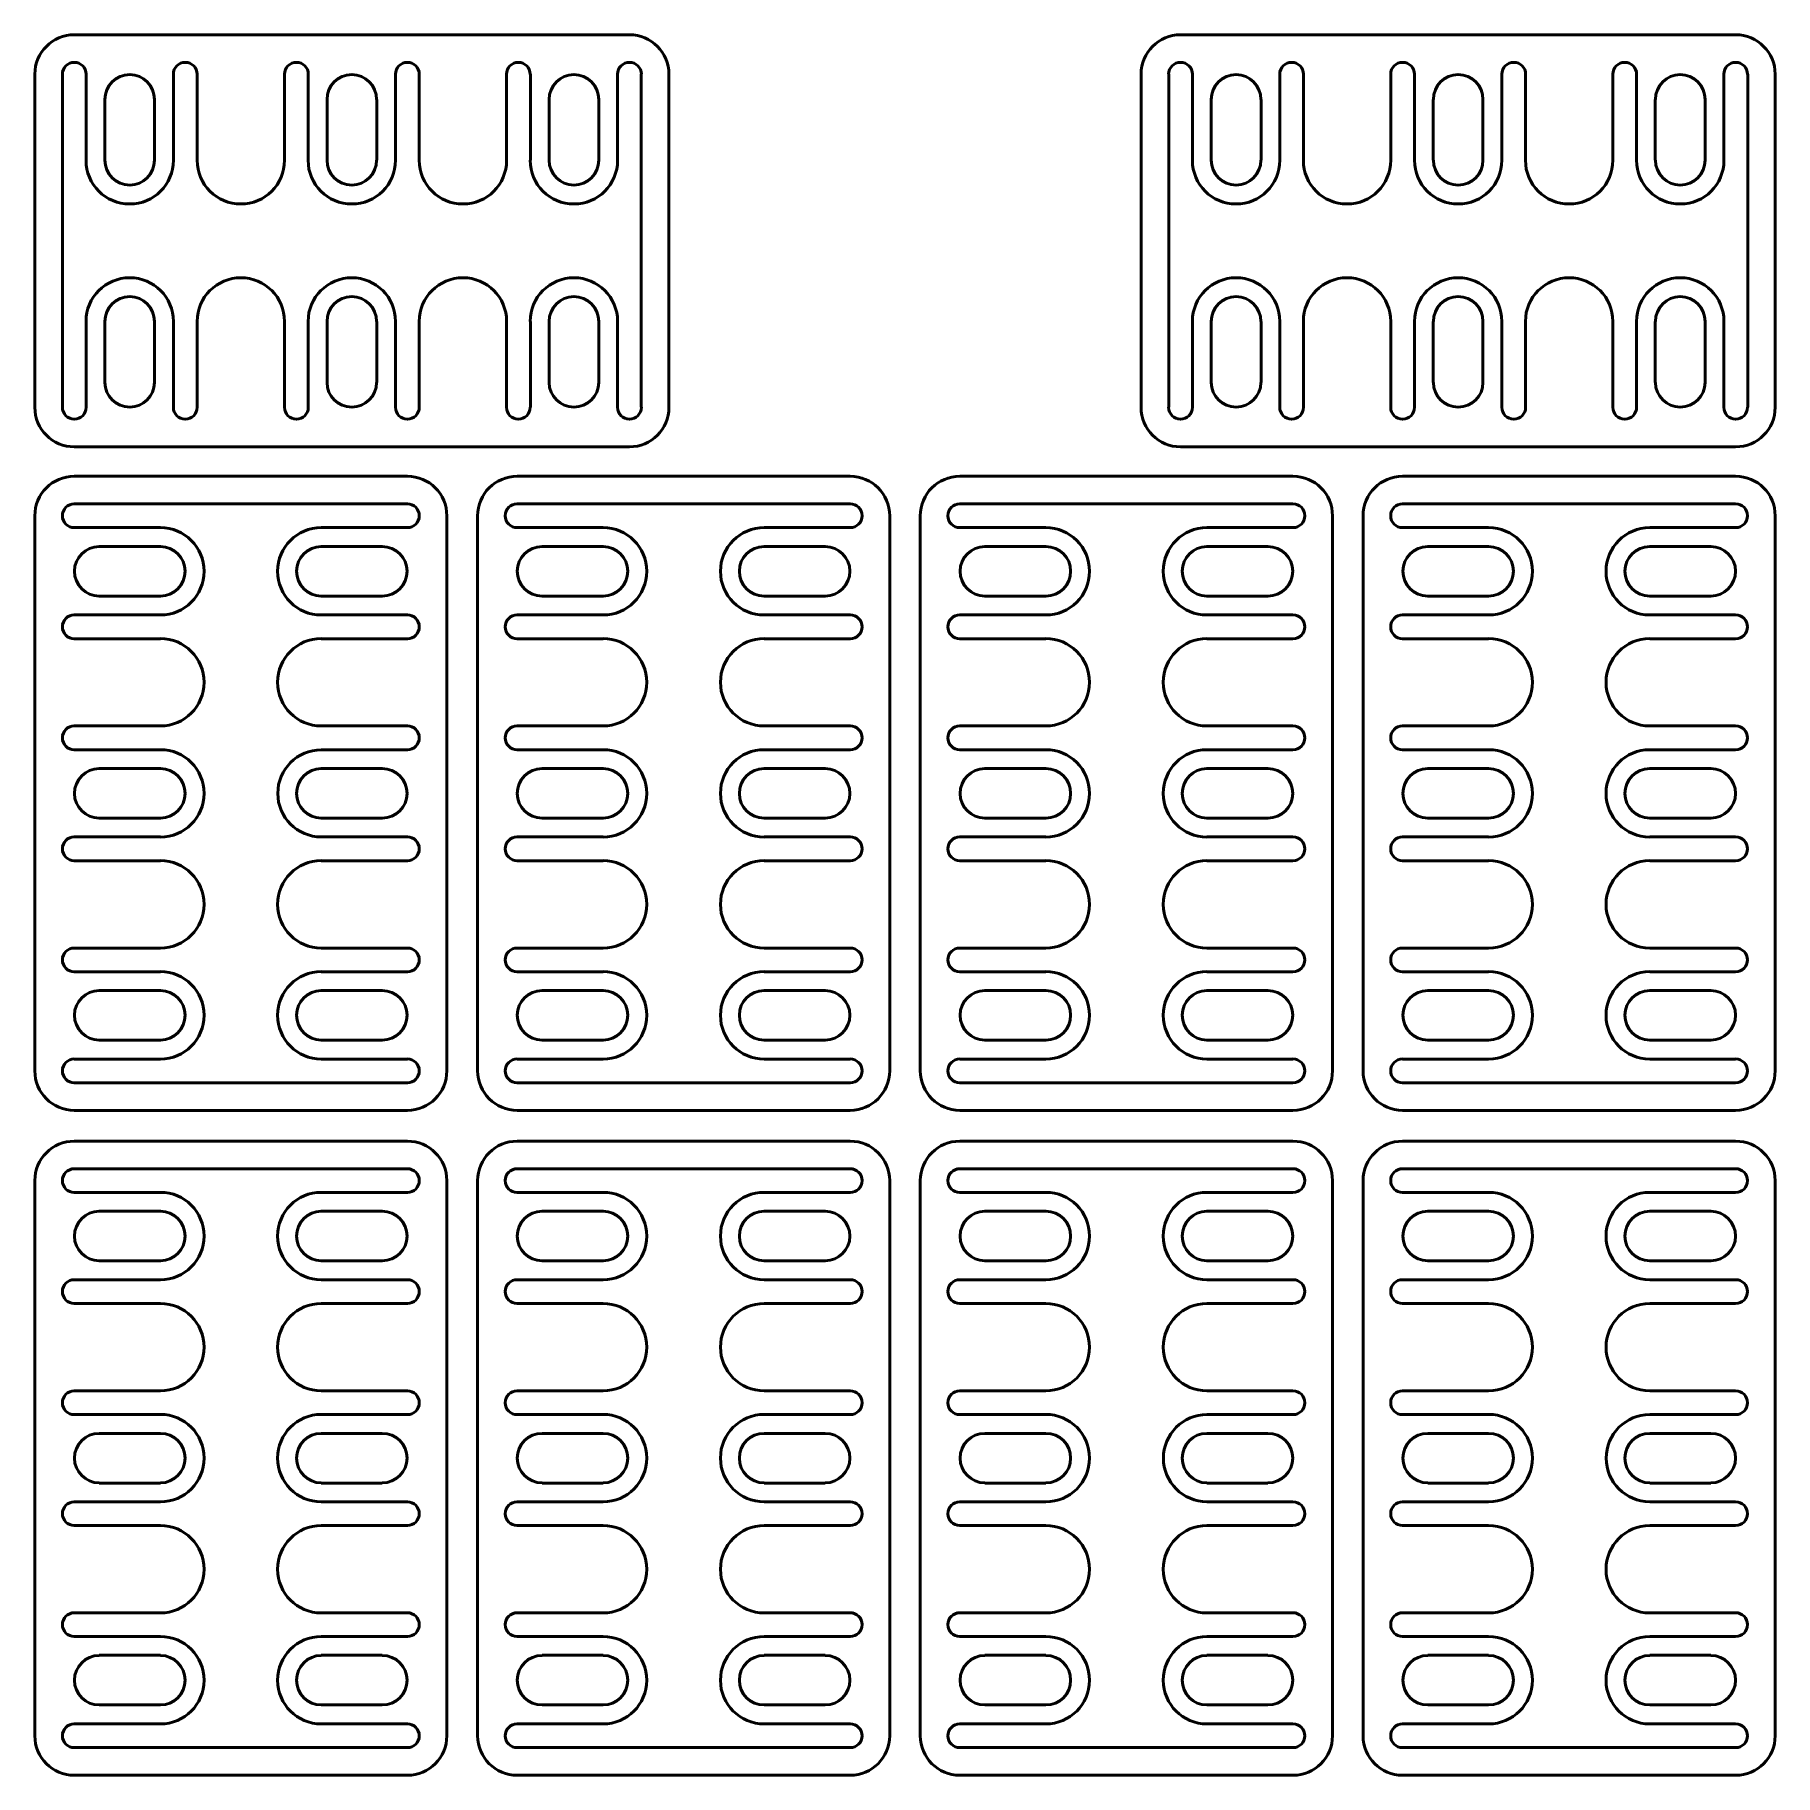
# Model space of a CAD drawing. Header units: inches. Extents: x 8.8 to 20.4, y 3.3 to 14.8.
import ezdxf

# ---------------------------------------------------------------- set-up
doc = ezdxf.new("R2010")
doc.units = ezdxf.units.IN
doc.header["$MEASUREMENT"] = 0
doc.layers.add('Visible (ANSI)', color=7, linetype='Continuous', lineweight=50)

msp = doc.modelspace()

# ---------------------------------------------------------------- linework, layer by layer
at = {"layer": 'Visible (ANSI)'}
for p, q in [((12.807, 14.843), (9.11, 14.843)), ((16.477, 14.843), (20.174, 14.843)), ((8.847, 14.58), (8.847, 12.362)), ((9.031, 12.362), (9.031, 14.58)), ((9.189, 14.58), (9.189, 14.007)), ((9.77, 14.007), (9.77, 14.58)), ((9.928, 14.58), (9.928, 14.007)), ((10.509, 14.007), (10.509, 14.58)), ((10.668, 14.58), (10.668, 14.007)), ((11.249, 14.007), (11.249, 14.58)), ((11.407, 14.58), (11.407, 14.007)), ((11.988, 14.007), (11.988, 14.58)), ((12.147, 14.58), (12.147, 14.007)), ((12.728, 14.007), (12.728, 14.58)), ((12.886, 14.58), (12.886, 12.362)), ((13.07, 12.362), (13.07, 14.58)), ((16.214, 12.362), (16.214, 14.58)), ((16.398, 14.58), (16.398, 12.362)), ((16.557, 14.007), (16.557, 14.58)), ((17.138, 14.58), (17.138, 14.007)), ((17.296, 14.007), (17.296, 14.58)), ((17.877, 14.58), (17.877, 14.007)), ((18.035, 14.007), (18.035, 14.58)), ((18.616, 14.58), (18.616, 14.007)), ((18.775, 14.007), (18.775, 14.58)), ((19.356, 14.58), (19.356, 14.007)), ((19.514, 14.007), (19.514, 14.58)), ((20.095, 14.58), (20.095, 14.007)), ((20.254, 12.362), (20.254, 14.58)), ((20.437, 14.58), (20.437, 12.362)), ((9.314, 14.007), (9.314, 14.413)), ((9.645, 14.413), (9.645, 14.007)), ((10.793, 14.007), (10.793, 14.413)), ((11.124, 14.413), (11.124, 14.007)), ((12.272, 14.007), (12.272, 14.413)), ((12.603, 14.413), (12.603, 14.007)), ((16.682, 14.413), (16.682, 14.007)), ((17.013, 14.007), (17.013, 14.413)), ((18.16, 14.413), (18.16, 14.007)), ((18.491, 14.007), (18.491, 14.413)), ((19.639, 14.413), (19.639, 14.007)), ((19.97, 14.007), (19.97, 14.413)), ((9.189, 12.934), (9.189, 12.362)), ((9.314, 12.528), (9.314, 12.934)), ((9.645, 12.934), (9.645, 12.528)), ((9.77, 12.362), (9.77, 12.934)), ((9.928, 12.934), (9.928, 12.362)), ((10.509, 12.362), (10.509, 12.934)), ((10.668, 12.934), (10.668, 12.362)), ((10.793, 12.528), (10.793, 12.934)), ((11.124, 12.934), (11.124, 12.528)), ((11.249, 12.362), (11.249, 12.934)), ((11.407, 12.934), (11.407, 12.362)), ((11.988, 12.362), (11.988, 12.934)), ((12.147, 12.934), (12.147, 12.362)), ((12.272, 12.528), (12.272, 12.934)), ((12.603, 12.934), (12.603, 12.528)), ((12.728, 12.362), (12.728, 12.934)), ((16.557, 12.362), (16.557, 12.934)), ((16.682, 12.934), (16.682, 12.528)), ((17.013, 12.528), (17.013, 12.934)), ((17.138, 12.934), (17.138, 12.362)), ((17.296, 12.362), (17.296, 12.934)), ((17.877, 12.934), (17.877, 12.362)), ((18.035, 12.362), (18.035, 12.934)), ((18.16, 12.934), (18.16, 12.528)), ((18.491, 12.528), (18.491, 12.934)), ((18.616, 12.934), (18.616, 12.362)), ((18.775, 12.362), (18.775, 12.934)), ((19.356, 12.934), (19.356, 12.362)), ((19.514, 12.362), (19.514, 12.934)), ((19.639, 12.934), (19.639, 12.528)), ((19.97, 12.528), (19.97, 12.934)), ((20.095, 12.934), (20.095, 12.362)), ((9.11, 12.099), (12.807, 12.099)), ((20.174, 12.099), (16.477, 12.099)), ((11.328, 11.903), (9.11, 11.903)), ((14.277, 11.903), (12.059, 11.903)), ((17.226, 11.903), (15.007, 11.903)), ((20.174, 11.903), (17.956, 11.903)), ((9.11, 11.719), (11.328, 11.719)), ((12.059, 11.719), (14.277, 11.719)), ((15.007, 11.719), (17.226, 11.719)), ((17.956, 11.719), (20.174, 11.719)), ((8.847, 11.64), (8.847, 7.943)), ((11.591, 7.943), (11.591, 11.64)), ((11.796, 11.64), (11.796, 7.943)), ((14.54, 7.943), (14.54, 11.64)), ((14.744, 11.64), (14.744, 7.943)), ((17.488, 7.943), (17.488, 11.64)), ((17.693, 11.64), (17.693, 7.943)), ((20.437, 7.943), (20.437, 11.64)), ((9.683, 11.561), (9.11, 11.561)), ((11.328, 11.561), (10.755, 11.561)), ((12.631, 11.561), (12.059, 11.561)), ((14.277, 11.561), (13.704, 11.561)), ((15.58, 11.561), (15.007, 11.561)), ((17.226, 11.561), (16.653, 11.561)), ((18.529, 11.561), (17.956, 11.561)), ((20.174, 11.561), (19.602, 11.561)), ((9.276, 11.436), (9.683, 11.436)), ((10.755, 11.436), (11.161, 11.436)), ((12.225, 11.436), (12.631, 11.436)), ((13.704, 11.436), (14.11, 11.436)), ((15.174, 11.436), (15.58, 11.436)), ((16.653, 11.436), (17.059, 11.436)), ((18.123, 11.436), (18.529, 11.436)), ((19.602, 11.436), (20.008, 11.436)), ((9.683, 11.105), (9.276, 11.105)), ((11.161, 11.105), (10.755, 11.105)), ((12.631, 11.105), (12.225, 11.105)), ((14.11, 11.105), (13.704, 11.105)), ((15.58, 11.105), (15.174, 11.105)), ((17.059, 11.105), (16.653, 11.105)), ((18.529, 11.105), (18.123, 11.105)), ((20.008, 11.105), (19.602, 11.105)), ((9.11, 10.98), (9.683, 10.98)), ((10.755, 10.98), (11.328, 10.98)), ((12.059, 10.98), (12.631, 10.98)), ((13.704, 10.98), (14.277, 10.98)), ((15.007, 10.98), (15.58, 10.98)), ((16.653, 10.98), (17.226, 10.98)), ((17.956, 10.98), (18.529, 10.98)), ((19.602, 10.98), (20.174, 10.98)), ((9.683, 10.821), (9.11, 10.821)), ((11.328, 10.821), (10.755, 10.821)), ((12.631, 10.821), (12.059, 10.821)), ((14.277, 10.821), (13.704, 10.821)), ((15.58, 10.821), (15.007, 10.821)), ((17.226, 10.821), (16.653, 10.821)), ((18.529, 10.821), (17.956, 10.821)), ((20.174, 10.821), (19.602, 10.821)), ((9.11, 10.24), (9.683, 10.24)), ((10.755, 10.24), (11.328, 10.24)), ((12.059, 10.24), (12.631, 10.24)), ((13.704, 10.24), (14.277, 10.24)), ((15.007, 10.24), (15.58, 10.24)), ((16.653, 10.24), (17.226, 10.24)), ((17.956, 10.24), (18.529, 10.24)), ((19.602, 10.24), (20.174, 10.24)), ((9.683, 10.082), (9.11, 10.082)), ((11.328, 10.082), (10.755, 10.082)), ((12.631, 10.082), (12.059, 10.082)), ((14.277, 10.082), (13.704, 10.082)), ((15.58, 10.082), (15.007, 10.082)), ((17.226, 10.082), (16.653, 10.082)), ((18.529, 10.082), (17.956, 10.082)), ((20.174, 10.082), (19.602, 10.082)), ((9.276, 9.957), (9.683, 9.957)), ((10.755, 9.957), (11.161, 9.957)), ((12.225, 9.957), (12.631, 9.957)), ((13.704, 9.957), (14.11, 9.957)), ((15.174, 9.957), (15.58, 9.957)), ((16.653, 9.957), (17.059, 9.957)), ((18.123, 9.957), (18.529, 9.957)), ((19.602, 9.957), (20.008, 9.957)), ((9.683, 9.626), (9.276, 9.626)), ((11.161, 9.626), (10.755, 9.626)), ((12.631, 9.626), (12.225, 9.626)), ((14.11, 9.626), (13.704, 9.626)), ((15.58, 9.626), (15.174, 9.626)), ((17.059, 9.626), (16.653, 9.626)), ((18.529, 9.626), (18.123, 9.626)), ((20.008, 9.626), (19.602, 9.626)), ((9.11, 9.501), (9.683, 9.501)), ((10.755, 9.501), (11.328, 9.501)), ((12.059, 9.501), (12.631, 9.501)), ((13.704, 9.501), (14.277, 9.501)), ((15.007, 9.501), (15.58, 9.501)), ((16.653, 9.501), (17.226, 9.501)), ((17.956, 9.501), (18.529, 9.501)), ((19.602, 9.501), (20.174, 9.501)), ((9.683, 9.342), (9.11, 9.342)), ((11.328, 9.342), (10.755, 9.342)), ((12.631, 9.342), (12.059, 9.342)), ((14.277, 9.342), (13.704, 9.342)), ((15.58, 9.342), (15.007, 9.342)), ((17.226, 9.342), (16.653, 9.342)), ((18.529, 9.342), (17.956, 9.342)), ((20.174, 9.342), (19.602, 9.342)), ((9.11, 8.761), (9.683, 8.761)), ((10.755, 8.761), (11.328, 8.761)), ((12.059, 8.761), (12.631, 8.761)), ((13.704, 8.761), (14.277, 8.761)), ((15.007, 8.761), (15.58, 8.761)), ((16.653, 8.761), (17.226, 8.761)), ((17.956, 8.761), (18.529, 8.761)), ((19.602, 8.761), (20.174, 8.761)), ((9.683, 8.603), (9.11, 8.603)), ((11.328, 8.603), (10.755, 8.603)), ((12.631, 8.603), (12.059, 8.603)), ((14.277, 8.603), (13.704, 8.603)), ((15.58, 8.603), (15.007, 8.603)), ((17.226, 8.603), (16.653, 8.603)), ((18.529, 8.603), (17.956, 8.603)), ((20.174, 8.603), (19.602, 8.603)), ((9.276, 8.478), (9.683, 8.478)), ((10.755, 8.478), (11.161, 8.478)), ((12.225, 8.478), (12.631, 8.478)), ((13.704, 8.478), (14.11, 8.478)), ((15.174, 8.478), (15.58, 8.478)), ((16.653, 8.478), (17.059, 8.478)), ((18.123, 8.478), (18.529, 8.478)), ((19.602, 8.478), (20.008, 8.478)), ((9.683, 8.147), (9.276, 8.147)), ((11.161, 8.147), (10.755, 8.147)), ((12.631, 8.147), (12.225, 8.147)), ((14.11, 8.147), (13.704, 8.147)), ((15.58, 8.147), (15.174, 8.147)), ((17.059, 8.147), (16.653, 8.147)), ((18.529, 8.147), (18.123, 8.147)), ((20.008, 8.147), (19.602, 8.147)), ((9.11, 8.022), (9.683, 8.022)), ((10.755, 8.022), (11.328, 8.022)), ((12.059, 8.022), (12.631, 8.022)), ((13.704, 8.022), (14.277, 8.022)), ((15.007, 8.022), (15.58, 8.022)), ((16.653, 8.022), (17.226, 8.022)), ((17.956, 8.022), (18.529, 8.022)), ((19.602, 8.022), (20.174, 8.022)), ((11.328, 7.864), (9.11, 7.864)), ((14.277, 7.864), (12.059, 7.864)), ((17.226, 7.864), (15.007, 7.864)), ((20.174, 7.864), (17.956, 7.864)), ((9.11, 7.68), (11.328, 7.68)), ((12.059, 7.68), (14.277, 7.68)), ((15.007, 7.68), (17.226, 7.68)), ((17.956, 7.68), (20.174, 7.68)), ((11.328, 7.475), (9.11, 7.475)), ((14.277, 7.475), (12.059, 7.475)), ((17.226, 7.475), (15.007, 7.475)), ((20.174, 7.475), (17.956, 7.475)), ((8.847, 7.212), (8.847, 3.515)), ((9.11, 7.291), (11.328, 7.291)), ((11.591, 3.515), (11.591, 7.212)), ((11.796, 7.212), (11.796, 3.515)), ((12.059, 7.291), (14.277, 7.291)), ((14.54, 3.515), (14.54, 7.212)), ((14.744, 7.212), (14.744, 3.515)), ((15.007, 7.291), (17.226, 7.291)), ((17.488, 3.515), (17.488, 7.212)), ((17.693, 7.212), (17.693, 3.515)), ((17.956, 7.291), (20.174, 7.291)), ((20.437, 3.515), (20.437, 7.212)), ((9.683, 7.133), (9.11, 7.133)), ((11.328, 7.133), (10.755, 7.133)), ((12.631, 7.133), (12.059, 7.133)), ((14.277, 7.133), (13.704, 7.133)), ((15.58, 7.133), (15.007, 7.133)), ((17.226, 7.133), (16.653, 7.133)), ((18.529, 7.133), (17.956, 7.133)), ((20.174, 7.133), (19.602, 7.133)), ((9.276, 7.008), (9.683, 7.008)), ((10.755, 7.008), (11.161, 7.008)), ((12.225, 7.008), (12.631, 7.008)), ((13.704, 7.008), (14.11, 7.008)), ((15.174, 7.008), (15.58, 7.008)), ((16.653, 7.008), (17.059, 7.008)), ((18.123, 7.008), (18.529, 7.008)), ((19.602, 7.008), (20.008, 7.008)), ((9.683, 6.677), (9.276, 6.677)), ((11.161, 6.677), (10.755, 6.677)), ((12.631, 6.677), (12.225, 6.677)), ((14.11, 6.677), (13.704, 6.677)), ((15.58, 6.677), (15.174, 6.677)), ((17.059, 6.677), (16.653, 6.677)), ((18.529, 6.677), (18.123, 6.677)), ((20.008, 6.677), (19.602, 6.677)), ((9.11, 6.552), (9.683, 6.552)), ((10.755, 6.552), (11.328, 6.552)), ((12.059, 6.552), (12.631, 6.552)), ((13.704, 6.552), (14.277, 6.552)), ((15.007, 6.552), (15.58, 6.552)), ((16.653, 6.552), (17.226, 6.552)), ((17.956, 6.552), (18.529, 6.552)), ((19.602, 6.552), (20.174, 6.552)), ((9.683, 6.394), (9.11, 6.394)), ((11.328, 6.394), (10.755, 6.394)), ((12.631, 6.394), (12.059, 6.394)), ((14.277, 6.394), (13.704, 6.394)), ((15.58, 6.394), (15.007, 6.394)), ((17.226, 6.394), (16.653, 6.394)), ((18.529, 6.394), (17.956, 6.394)), ((20.174, 6.394), (19.602, 6.394)), ((9.11, 5.813), (9.683, 5.813)), ((10.755, 5.813), (11.328, 5.813)), ((12.059, 5.813), (12.631, 5.813)), ((13.704, 5.813), (14.277, 5.813)), ((15.007, 5.813), (15.58, 5.813)), ((16.653, 5.813), (17.226, 5.813)), ((17.956, 5.813), (18.529, 5.813)), ((19.602, 5.813), (20.174, 5.813)), ((9.683, 5.654), (9.11, 5.654)), ((11.328, 5.654), (10.755, 5.654)), ((12.631, 5.654), (12.059, 5.654)), ((14.277, 5.654), (13.704, 5.654)), ((15.58, 5.654), (15.007, 5.654)), ((17.226, 5.654), (16.653, 5.654)), ((18.529, 5.654), (17.956, 5.654)), ((20.174, 5.654), (19.602, 5.654)), ((9.276, 5.529), (9.683, 5.529)), ((10.755, 5.529), (11.161, 5.529)), ((12.225, 5.529), (12.631, 5.529)), ((13.704, 5.529), (14.11, 5.529)), ((15.174, 5.529), (15.58, 5.529)), ((16.653, 5.529), (17.059, 5.529)), ((18.123, 5.529), (18.529, 5.529)), ((19.602, 5.529), (20.008, 5.529)), ((9.683, 5.198), (9.276, 5.198)), ((11.161, 5.198), (10.755, 5.198)), ((12.631, 5.198), (12.225, 5.198)), ((14.11, 5.198), (13.704, 5.198)), ((15.58, 5.198), (15.174, 5.198)), ((17.059, 5.198), (16.653, 5.198)), ((18.529, 5.198), (18.123, 5.198)), ((20.008, 5.198), (19.602, 5.198)), ((9.11, 5.073), (9.683, 5.073)), ((10.755, 5.073), (11.328, 5.073)), ((12.059, 5.073), (12.631, 5.073)), ((13.704, 5.073), (14.277, 5.073)), ((15.007, 5.073), (15.58, 5.073)), ((16.653, 5.073), (17.226, 5.073)), ((17.956, 5.073), (18.529, 5.073)), ((19.602, 5.073), (20.174, 5.073)), ((9.683, 4.915), (9.11, 4.915)), ((11.328, 4.915), (10.755, 4.915)), ((12.631, 4.915), (12.059, 4.915)), ((14.277, 4.915), (13.704, 4.915)), ((15.58, 4.915), (15.007, 4.915)), ((17.226, 4.915), (16.653, 4.915)), ((18.529, 4.915), (17.956, 4.915)), ((20.174, 4.915), (19.602, 4.915)), ((9.11, 4.334), (9.683, 4.334)), ((10.755, 4.334), (11.328, 4.334)), ((12.059, 4.334), (12.631, 4.334)), ((13.704, 4.334), (14.277, 4.334)), ((15.007, 4.334), (15.58, 4.334)), ((16.653, 4.334), (17.226, 4.334)), ((17.956, 4.334), (18.529, 4.334)), ((19.602, 4.334), (20.174, 4.334)), ((9.683, 4.176), (9.11, 4.176)), ((11.328, 4.176), (10.755, 4.176)), ((12.631, 4.176), (12.059, 4.176)), ((14.277, 4.176), (13.704, 4.176)), ((15.58, 4.176), (15.007, 4.176)), ((17.226, 4.176), (16.653, 4.176)), ((18.529, 4.176), (17.956, 4.176)), ((20.174, 4.176), (19.602, 4.176)), ((9.276, 4.051), (9.683, 4.051)), ((10.755, 4.051), (11.161, 4.051)), ((12.225, 4.051), (12.631, 4.051)), ((13.704, 4.051), (14.11, 4.051)), ((15.174, 4.051), (15.58, 4.051)), ((16.653, 4.051), (17.059, 4.051)), ((18.123, 4.051), (18.529, 4.051)), ((19.602, 4.051), (20.008, 4.051)), ((9.683, 3.72), (9.276, 3.72)), ((11.161, 3.72), (10.755, 3.72)), ((12.631, 3.72), (12.225, 3.72)), ((14.11, 3.72), (13.704, 3.72)), ((15.58, 3.72), (15.174, 3.72)), ((17.059, 3.72), (16.653, 3.72)), ((18.529, 3.72), (18.123, 3.72)), ((20.008, 3.72), (19.602, 3.72)), ((9.11, 3.595), (9.683, 3.595)), ((10.755, 3.595), (11.328, 3.595)), ((12.059, 3.595), (12.631, 3.595)), ((13.704, 3.595), (14.277, 3.595)), ((15.007, 3.595), (15.58, 3.595)), ((16.653, 3.595), (17.226, 3.595)), ((17.956, 3.595), (18.529, 3.595)), ((19.602, 3.595), (20.174, 3.595)), ((11.328, 3.436), (9.11, 3.436)), ((14.277, 3.436), (12.059, 3.436)), ((17.226, 3.436), (15.007, 3.436)), ((20.174, 3.436), (17.956, 3.436)), ((9.11, 3.252), (11.328, 3.252)), ((12.059, 3.252), (14.277, 3.252)), ((15.007, 3.252), (17.226, 3.252)), ((17.956, 3.252), (20.174, 3.252))]:
    msp.add_line(p, q, dxfattribs=at)
for centre, radius, start, end in [((9.11, 14.58), 0.263, 90, 180), ((12.807, 14.58), 0.263, 0, 90), ((16.477, 14.58), 0.263, 90, 180), ((20.174, 14.58), 0.263, 0, 90), ((9.11, 14.58), 0.0792, 0, 180), ((9.849, 14.58), 0.0792, 0, 180), ((10.589, 14.58), 0.0792, 0, 180), ((11.328, 14.58), 0.0792, 0, 180), ((12.067, 14.58), 0.0792, 0, 180), ((12.807, 14.58), 0.0792, 0, 180), ((16.477, 14.58), 0.0792, 0, 180), ((17.217, 14.58), 0.0792, 0, 180), ((17.956, 14.58), 0.0792, 0, 180), ((18.696, 14.58), 0.0792, 0, 180), ((19.435, 14.58), 0.0792, 0, 180), ((20.174, 14.58), 0.0792, 0, 180), ((9.479, 14.413), 0.165, 0, 180), ((10.958, 14.413), 0.165, 0, 180), ((12.437, 14.413), 0.165, 0, 180), ((16.847, 14.413), 0.165, 0, 180), ((18.326, 14.413), 0.165, 0, 180), ((19.805, 14.413), 0.165, 0, 180), ((9.479, 14.007), 0.291, 180, 0), ((9.479, 14.007), 0.165, 180, 0), ((10.219, 14.007), 0.291, 180, 0), ((10.958, 14.007), 0.291, 180, 0), ((10.958, 14.007), 0.165, 180, 0), ((11.698, 14.007), 0.291, 180, 0), ((12.437, 14.007), 0.291, 180, 0), ((12.437, 14.007), 0.165, 180, 0), ((16.847, 14.007), 0.291, 180, 0), ((16.847, 14.007), 0.165, 180, 0), ((17.586, 14.007), 0.291, 180, 0), ((18.326, 14.007), 0.291, 180, 0), ((18.326, 14.007), 0.165, 180, 0), ((19.065, 14.007), 0.291, 180, 0), ((19.805, 14.007), 0.291, 180, 0), ((19.805, 14.007), 0.165, 180, 0), ((9.479, 12.934), 0.291, 0, 180), ((10.219, 12.934), 0.291, 0, 180), ((10.958, 12.934), 0.291, 0, 180), ((11.698, 12.934), 0.291, 0, 180), ((12.437, 12.934), 0.291, 0, 180), ((16.847, 12.934), 0.291, 0, 180), ((17.586, 12.934), 0.291, 0, 180), ((18.326, 12.934), 0.291, 0, 180), ((19.065, 12.934), 0.291, 0, 180), ((19.805, 12.934), 0.291, 0, 180), ((9.479, 12.934), 0.165, 0, 180), ((10.958, 12.934), 0.165, 0, 180), ((12.437, 12.934), 0.165, 0, 180), ((16.847, 12.934), 0.165, 0, 180), ((18.326, 12.934), 0.165, 0, 180), ((19.805, 12.934), 0.165, 0, 180), ((9.479, 12.528), 0.165, 180, 0), ((10.958, 12.528), 0.165, 180, 0), ((12.437, 12.528), 0.165, 180, 0), ((16.847, 12.528), 0.165, 180, 0), ((18.326, 12.528), 0.165, 180, 0), ((19.805, 12.528), 0.165, 180, 0), ((9.11, 12.362), 0.263, 180, 270), ((9.11, 12.362), 0.0792, 180, 0), ((9.849, 12.362), 0.0792, 180, 0), ((10.589, 12.362), 0.0792, 180, 0), ((11.328, 12.362), 0.0792, 180, 0), ((12.067, 12.362), 0.0792, 180, 0), ((12.807, 12.362), 0.0792, 180, 0), ((12.807, 12.362), 0.263, 270, 0), ((16.477, 12.362), 0.263, 180, 270), ((16.477, 12.362), 0.0792, 180, 0), ((17.217, 12.362), 0.0792, 180, 0), ((17.956, 12.362), 0.0792, 180, 0), ((18.696, 12.362), 0.0792, 180, 0), ((19.435, 12.362), 0.0792, 180, 0), ((20.174, 12.362), 0.0792, 180, 0), ((20.174, 12.362), 0.263, 270, 0), ((9.11, 11.64), 0.263, 90, 180), ((11.328, 11.64), 0.263, 0, 90), ((12.059, 11.64), 0.263, 90, 180), ((14.277, 11.64), 0.263, 0, 90), ((15.007, 11.64), 0.263, 90, 180), ((17.226, 11.64), 0.263, 0, 90), ((17.956, 11.64), 0.263, 90, 180), ((20.174, 11.64), 0.263, 0, 90), ((9.11, 11.64), 0.0792, 90, 270), ((11.328, 11.64), 0.0792, 270, 90), ((12.059, 11.64), 0.0792, 90, 270), ((14.277, 11.64), 0.0792, 270, 90), ((15.007, 11.64), 0.0792, 90, 270), ((17.226, 11.64), 0.0792, 270, 90), ((17.956, 11.64), 0.0792, 90, 270), ((20.174, 11.64), 0.0792, 270, 90), ((9.683, 11.27), 0.291, 270, 90), ((10.755, 11.27), 0.291, 90, 270), ((12.631, 11.27), 0.291, 270, 90), ((13.704, 11.27), 0.291, 90, 270), ((15.58, 11.27), 0.291, 270, 90), ((16.653, 11.27), 0.291, 90, 270), ((18.529, 11.27), 0.291, 270, 90), ((19.602, 11.27), 0.291, 90, 270), ((9.276, 11.27), 0.165, 90, 270), ((9.683, 11.27), 0.165, 270, 90), ((10.755, 11.27), 0.165, 90, 270), ((11.161, 11.27), 0.165, 270, 90), ((12.225, 11.27), 0.165, 90, 270), ((12.631, 11.27), 0.165, 270, 90), ((13.704, 11.27), 0.165, 90, 270), ((14.11, 11.27), 0.165, 270, 90), ((15.174, 11.27), 0.165, 90, 270), ((15.58, 11.27), 0.165, 270, 90), ((16.653, 11.27), 0.165, 90, 270), ((17.059, 11.27), 0.165, 270, 90), ((18.123, 11.27), 0.165, 90, 270), ((18.529, 11.27), 0.165, 270, 90), ((19.602, 11.27), 0.165, 90, 270), ((20.008, 11.27), 0.165, 270, 90), ((9.11, 10.9), 0.0792, 90, 270), ((11.328, 10.9), 0.0792, 270, 90), ((12.059, 10.9), 0.0792, 90, 270), ((14.277, 10.9), 0.0792, 270, 90), ((15.007, 10.9), 0.0792, 90, 270), ((17.226, 10.9), 0.0792, 270, 90), ((17.956, 10.9), 0.0792, 90, 270), ((20.174, 10.9), 0.0792, 270, 90), ((9.683, 10.531), 0.291, 270, 90), ((10.755, 10.531), 0.291, 90, 270), ((12.631, 10.531), 0.291, 270, 90), ((13.704, 10.531), 0.291, 90, 270), ((15.58, 10.531), 0.291, 270, 90), ((16.653, 10.531), 0.291, 90, 270), ((18.529, 10.531), 0.291, 270, 90), ((19.602, 10.531), 0.291, 90, 270), ((9.11, 10.161), 0.0792, 90, 270), ((11.328, 10.161), 0.0792, 270, 90), ((12.059, 10.161), 0.0792, 90, 270), ((14.277, 10.161), 0.0792, 270, 90), ((15.007, 10.161), 0.0792, 90, 270), ((17.226, 10.161), 0.0792, 270, 90), ((17.956, 10.161), 0.0792, 90, 270), ((20.174, 10.161), 0.0792, 270, 90), ((9.683, 9.791), 0.291, 270, 90), ((10.755, 9.791), 0.29, 90, 270), ((12.631, 9.791), 0.291, 270, 90), ((13.704, 9.791), 0.291, 90, 270), ((15.58, 9.791), 0.291, 270, 90), ((16.653, 9.791), 0.291, 90, 270), ((18.529, 9.791), 0.291, 270, 90), ((19.602, 9.791), 0.291, 90, 270), ((9.276, 9.791), 0.165, 90, 270), ((9.683, 9.791), 0.165, 270, 90), ((10.755, 9.791), 0.165, 90, 270), ((11.161, 9.791), 0.165, 270, 90), ((12.225, 9.791), 0.165, 90, 270), ((12.631, 9.791), 0.165, 270, 90), ((13.704, 9.791), 0.165, 90, 270), ((14.11, 9.791), 0.165, 270, 90), ((15.174, 9.791), 0.165, 90, 270), ((15.58, 9.791), 0.165, 270, 90), ((16.653, 9.791), 0.165, 90, 270), ((17.059, 9.791), 0.165, 270, 90), ((18.123, 9.791), 0.165, 90, 270), ((18.529, 9.791), 0.165, 270, 90), ((19.602, 9.791), 0.165, 90, 270), ((20.008, 9.791), 0.165, 270, 90), ((9.11, 9.422), 0.0792, 90, 270), ((11.328, 9.422), 0.0792, 270, 90), ((12.059, 9.422), 0.0792, 90, 270), ((14.277, 9.422), 0.0792, 270, 90), ((15.007, 9.422), 0.0792, 90, 270), ((17.226, 9.422), 0.0792, 270, 90), ((17.956, 9.422), 0.0792, 90, 270), ((20.174, 9.422), 0.0792, 270, 90), ((9.683, 9.052), 0.291, 270, 90), ((10.755, 9.052), 0.291, 90, 270), ((12.631, 9.052), 0.291, 270, 90), ((13.704, 9.052), 0.291, 90, 270), ((15.58, 9.052), 0.291, 270, 90), ((16.653, 9.052), 0.291, 90, 270), ((18.529, 9.052), 0.291, 270, 90), ((19.602, 9.052), 0.291, 90, 270), ((9.11, 8.682), 0.0792, 90, 270), ((11.328, 8.682), 0.0792, 270, 90), ((12.059, 8.682), 0.0792, 90, 270), ((14.277, 8.682), 0.0792, 270, 90), ((15.007, 8.682), 0.0792, 90, 270), ((17.226, 8.682), 0.0792, 270, 90), ((17.956, 8.682), 0.0792, 90, 270), ((20.174, 8.682), 0.0792, 270, 90), ((9.683, 8.313), 0.291, 270, 90), ((10.755, 8.313), 0.291, 90, 270), ((12.631, 8.313), 0.291, 270, 90), ((13.704, 8.313), 0.291, 90, 270), ((15.58, 8.313), 0.291, 270, 90), ((16.653, 8.313), 0.291, 90, 270), ((18.529, 8.313), 0.291, 270, 90), ((19.602, 8.313), 0.291, 90, 270), ((9.276, 8.313), 0.165, 90, 270), ((9.683, 8.313), 0.165, 270, 90), ((10.755, 8.313), 0.165, 90, 270), ((11.161, 8.313), 0.165, 270, 90), ((12.225, 8.313), 0.165, 90, 270), ((12.631, 8.313), 0.165, 270, 90), ((13.704, 8.313), 0.165, 90, 270), ((14.11, 8.313), 0.165, 270, 90), ((15.174, 8.313), 0.165, 90, 270), ((15.58, 8.313), 0.165, 270, 90), ((16.653, 8.313), 0.165, 90, 270), ((17.059, 8.313), 0.165, 270, 90), ((18.123, 8.313), 0.165, 90, 270), ((18.529, 8.313), 0.165, 270, 90), ((19.602, 8.313), 0.165, 90, 270), ((20.008, 8.313), 0.165, 270, 90), ((9.11, 7.943), 0.0792, 90, 270), ((11.328, 7.943), 0.0792, 270, 90), ((12.059, 7.943), 0.0792, 90, 270), ((14.277, 7.943), 0.0792, 270, 90), ((15.007, 7.943), 0.0792, 90, 270), ((17.226, 7.943), 0.0792, 270, 90), ((17.956, 7.943), 0.0792, 90, 270), ((20.174, 7.943), 0.0792, 270, 90), ((9.11, 7.943), 0.263, 180, 270), ((11.328, 7.943), 0.263, 270, 0), ((12.059, 7.943), 0.263, 180, 270), ((14.277, 7.943), 0.263, 270, 0), ((15.007, 7.943), 0.263, 180, 270), ((17.226, 7.943), 0.263, 270, 0), ((17.956, 7.943), 0.263, 180, 270), ((20.174, 7.943), 0.263, 270, 0), ((9.11, 7.212), 0.263, 90, 180), ((11.328, 7.212), 0.263, 0, 90), ((12.059, 7.212), 0.263, 90, 180), ((14.277, 7.212), 0.263, 0, 90), ((15.007, 7.212), 0.263, 90, 180), ((17.226, 7.212), 0.263, 0, 90), ((17.956, 7.212), 0.263, 90, 180), ((20.174, 7.212), 0.263, 0, 90), ((9.11, 7.212), 0.0792, 90, 270), ((11.328, 7.212), 0.0792, 270, 90), ((12.059, 7.212), 0.0792, 90, 270), ((14.277, 7.212), 0.0792, 270, 90), ((15.007, 7.212), 0.0792, 90, 270), ((17.226, 7.212), 0.0792, 270, 90), ((17.956, 7.212), 0.0792, 90, 270), ((20.174, 7.212), 0.0792, 270, 90), ((9.683, 6.843), 0.291, 270, 90), ((10.755, 6.843), 0.291, 90, 270), ((12.631, 6.843), 0.291, 270, 90), ((13.704, 6.843), 0.291, 90, 270), ((15.58, 6.843), 0.291, 270, 90), ((16.653, 6.843), 0.291, 90, 270), ((18.529, 6.843), 0.291, 270, 90), ((19.602, 6.843), 0.291, 90, 270), ((9.276, 6.843), 0.165, 90, 270), ((9.683, 6.843), 0.165, 270, 90), ((10.755, 6.843), 0.165, 90, 270), ((11.161, 6.843), 0.165, 270, 90), ((12.225, 6.843), 0.165, 90, 270), ((12.631, 6.843), 0.165, 270, 90), ((13.704, 6.843), 0.165, 90, 270), ((14.11, 6.843), 0.165, 270, 90), ((15.174, 6.843), 0.165, 90, 270), ((15.58, 6.843), 0.165, 270, 90), ((16.653, 6.843), 0.165, 90, 270), ((17.059, 6.843), 0.165, 270, 90), ((18.123, 6.843), 0.165, 90, 270), ((18.529, 6.843), 0.165, 270, 90), ((19.602, 6.843), 0.165, 90, 270), ((20.008, 6.843), 0.165, 270, 90), ((9.11, 6.473), 0.0792, 90, 270), ((11.328, 6.473), 0.0792, 270, 90), ((12.059, 6.473), 0.0792, 90, 270), ((14.277, 6.473), 0.0792, 270, 90), ((15.007, 6.473), 0.0792, 90, 270), ((17.226, 6.473), 0.0792, 270, 90), ((17.956, 6.473), 0.0792, 90, 270), ((20.174, 6.473), 0.0792, 270, 90), ((9.683, 6.103), 0.291, 270, 90), ((10.755, 6.103), 0.291, 90, 270), ((12.631, 6.103), 0.291, 270, 90), ((13.704, 6.103), 0.291, 90, 270), ((15.58, 6.103), 0.291, 270, 90), ((16.653, 6.103), 0.291, 90, 270), ((18.529, 6.103), 0.291, 270, 90), ((19.602, 6.103), 0.291, 90, 270), ((9.11, 5.733), 0.0792, 90, 270), ((11.328, 5.733), 0.0792, 270, 90), ((12.059, 5.733), 0.0792, 90, 270), ((14.277, 5.733), 0.0792, 270, 90), ((15.007, 5.733), 0.0792, 90, 270), ((17.226, 5.733), 0.0792, 270, 90), ((17.956, 5.733), 0.0792, 90, 270), ((20.174, 5.733), 0.0792, 270, 90), ((9.683, 5.364), 0.291, 270, 90), ((10.755, 5.364), 0.291, 90, 270), ((12.631, 5.364), 0.291, 270, 90), ((13.704, 5.364), 0.291, 90, 270), ((15.58, 5.364), 0.291, 270, 90), ((16.653, 5.364), 0.29, 90, 270), ((18.529, 5.364), 0.291, 270, 90), ((19.602, 5.364), 0.29, 90, 270), ((9.276, 5.364), 0.165, 90, 270), ((9.683, 5.364), 0.165, 270, 90), ((10.755, 5.364), 0.165, 90, 270), ((11.161, 5.364), 0.165, 270, 90), ((12.225, 5.364), 0.165, 90, 270), ((12.631, 5.364), 0.165, 270, 90), ((13.704, 5.364), 0.165, 90, 270), ((14.11, 5.364), 0.165, 270, 90), ((15.174, 5.364), 0.165, 90, 270), ((15.58, 5.364), 0.165, 270, 90), ((16.653, 5.364), 0.165, 90, 270), ((17.059, 5.364), 0.165, 270, 90), ((18.123, 5.364), 0.165, 90, 270), ((18.529, 5.364), 0.165, 270, 90), ((19.602, 5.364), 0.165, 90, 270), ((20.008, 5.364), 0.165, 270, 90), ((9.11, 4.994), 0.0792, 90, 270), ((11.328, 4.994), 0.0792, 270, 90), ((12.059, 4.994), 0.0792, 90, 270), ((14.277, 4.994), 0.0792, 270, 90), ((15.007, 4.994), 0.0792, 90, 270), ((17.226, 4.994), 0.0792, 270, 90), ((17.956, 4.994), 0.0792, 90, 270), ((20.174, 4.994), 0.0792, 270, 90), ((9.683, 4.624), 0.291, 270, 90), ((10.755, 4.624), 0.291, 90, 270), ((12.631, 4.624), 0.291, 270, 90), ((13.704, 4.624), 0.291, 90, 270), ((15.58, 4.624), 0.291, 270, 90), ((16.653, 4.624), 0.291, 90, 270), ((18.529, 4.624), 0.291, 270, 90), ((19.602, 4.624), 0.291, 90, 270), ((9.11, 4.255), 0.0792, 90, 270), ((11.328, 4.255), 0.0792, 270, 90), ((12.059, 4.255), 0.0792, 90, 270), ((14.277, 4.255), 0.0792, 270, 90), ((15.007, 4.255), 0.0792, 90, 270), ((17.226, 4.255), 0.0792, 270, 90), ((17.956, 4.255), 0.0792, 90, 270), ((20.174, 4.255), 0.0792, 270, 90), ((9.683, 3.885), 0.291, 270, 90), ((10.755, 3.885), 0.291, 90, 270), ((12.631, 3.885), 0.291, 270, 90), ((13.704, 3.885), 0.291, 90, 270), ((15.58, 3.885), 0.291, 270, 90), ((16.653, 3.885), 0.291, 90, 270), ((18.529, 3.885), 0.291, 270, 90), ((19.602, 3.885), 0.291, 90, 270), ((9.276, 3.885), 0.165, 90, 270), ((9.683, 3.885), 0.165, 270, 90), ((10.755, 3.885), 0.165, 90, 270), ((11.161, 3.885), 0.165, 270, 90), ((12.225, 3.885), 0.165, 90, 270), ((12.631, 3.885), 0.165, 270, 90), ((13.704, 3.885), 0.165, 90, 270), ((14.11, 3.885), 0.165, 270, 90), ((15.174, 3.885), 0.165, 90, 270), ((15.58, 3.885), 0.165, 270, 90), ((16.653, 3.885), 0.165, 90, 270), ((17.059, 3.885), 0.165, 270, 90), ((18.123, 3.885), 0.165, 90, 270), ((18.529, 3.885), 0.165, 270, 90), ((19.602, 3.885), 0.165, 90, 270), ((20.008, 3.885), 0.165, 270, 90), ((9.11, 3.515), 0.0792, 90, 270), ((11.328, 3.515), 0.0792, 270, 90), ((12.059, 3.515), 0.0792, 90, 270), ((14.277, 3.515), 0.0792, 270, 90), ((15.007, 3.515), 0.0792, 90, 270), ((17.226, 3.515), 0.0792, 270, 90), ((17.956, 3.515), 0.0792, 90, 270), ((20.174, 3.515), 0.0792, 270, 90), ((9.11, 3.515), 0.263, 180, 270), ((11.328, 3.515), 0.263, 270, 0), ((12.059, 3.515), 0.263, 180, 270), ((14.277, 3.515), 0.263, 270, 0), ((15.007, 3.515), 0.263, 180, 270), ((17.226, 3.515), 0.263, 270, 0), ((17.956, 3.515), 0.263, 180, 270), ((20.174, 3.515), 0.263, 270, 0)]:
    msp.add_arc(centre, radius, start, end, dxfattribs=at)

doc.saveas('drawing.dxf')
